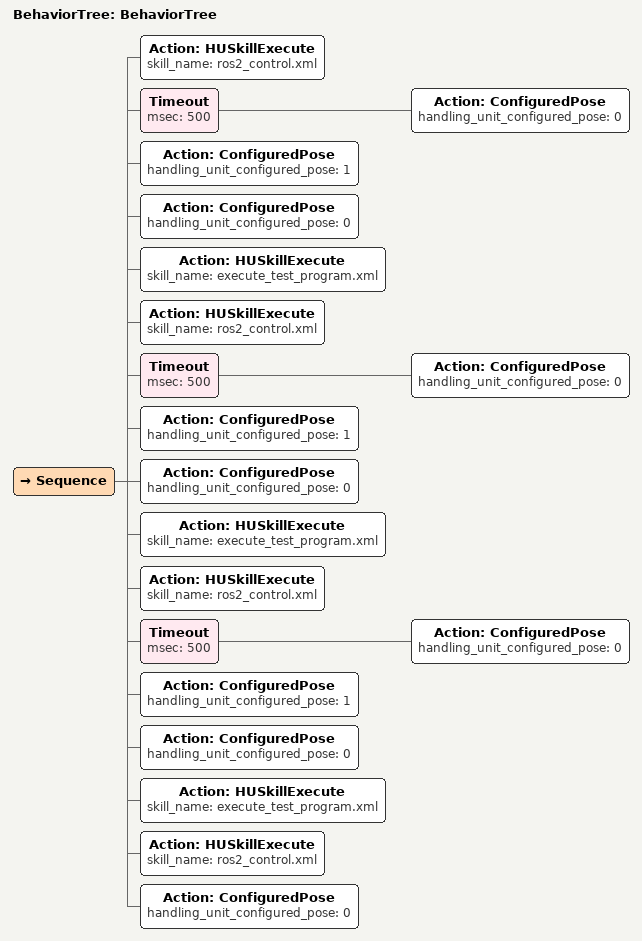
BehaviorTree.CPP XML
<?xml version="1.0"?>
<root main_tree_to_execute="BehaviorTree">
    <BehaviorTree ID="BehaviorTree">
        <Sequence>
            <Action ID="HUSkillExecute" skill_name="ros2_control.xml"/>
            <Timeout msec="500">
                <Action ID="ConfiguredPose" handling_unit_configured_pose="0"/>
            </Timeout>
            <Action ID="ConfiguredPose" handling_unit_configured_pose="1"/>
            <Action ID="ConfiguredPose" handling_unit_configured_pose="0"/>
            <Action ID="HUSkillExecute" skill_name="execute_test_program.xml"/>
            <Action ID="HUSkillExecute" skill_name="ros2_control.xml"/>
            <Timeout msec="500">
                <Action ID="ConfiguredPose" handling_unit_configured_pose="0"/>
            </Timeout>
            <Action ID="ConfiguredPose" handling_unit_configured_pose="1"/>
            <Action ID="ConfiguredPose" handling_unit_configured_pose="0"/>
            <Action ID="HUSkillExecute" skill_name="execute_test_program.xml"/>
            <Action ID="HUSkillExecute" skill_name="ros2_control.xml"/>
            <Timeout msec="500">
                <Action ID="ConfiguredPose" handling_unit_configured_pose="0"/>
            </Timeout>
            <Action ID="ConfiguredPose" handling_unit_configured_pose="1"/>
            <Action ID="ConfiguredPose" handling_unit_configured_pose="0"/>
            <Action ID="HUSkillExecute" skill_name="execute_test_program.xml"/>
            <Action ID="HUSkillExecute" skill_name="ros2_control.xml"/>
            <Action ID="ConfiguredPose" handling_unit_configured_pose="0"/>
        </Sequence>
    </BehaviorTree>
</root>
